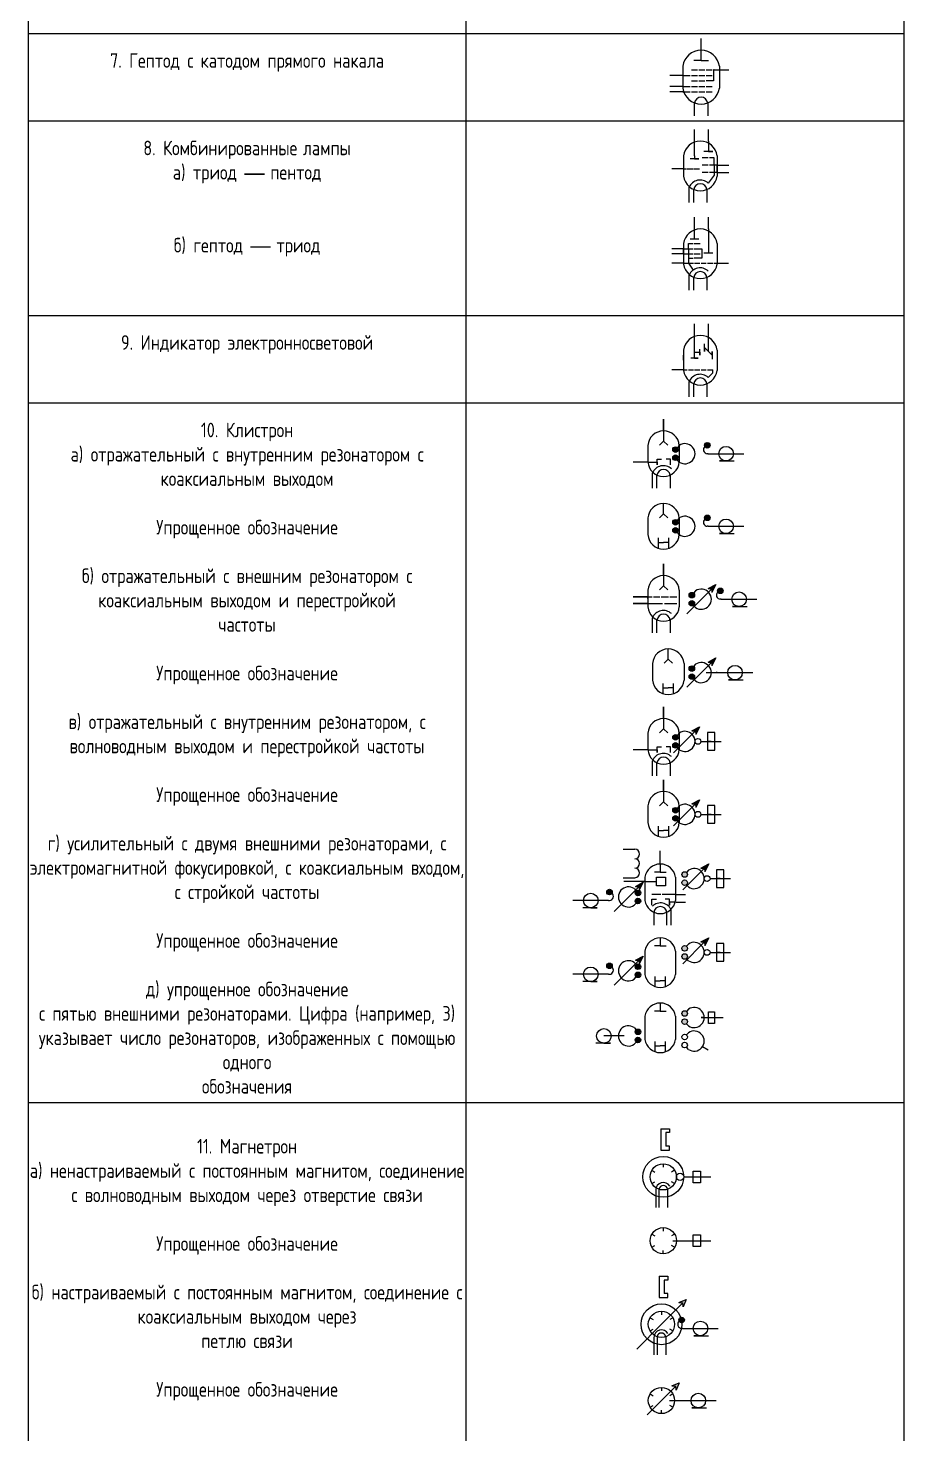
# Model space of a CAD drawing. Header units: millimetres. Extents: x -33 to 3443, y 207 to 2353.
# Drawn here: x 958.3 to 1258.3, y 1160.2 to 1642.2 of the extents above; entities that cross this region are included whole.
import ezdxf

# ---------------------------------------------------------------- set-up
doc = ezdxf.new("R2010")
doc.units = ezdxf.units.MM
doc.styles.get("Standard").update_dxf_attribs({"font": 'arial.ttf'})

msp = doc.modelspace()

# ---------------------------------------------------------------- hatches: boundary and pattern name
at = {"true_color": 0x000000}
h = msp.add_hatch(color=18, dxfattribs=at)
h.dxf.hatch_style = 1
h.paths.add_polyline_path([(1191.87, 1499.13, 1), (1189.97, 1499.13, 1)])
h = msp.add_hatch(color=18, dxfattribs=at)
h.dxf.hatch_style = 1
h.paths.add_polyline_path([(1179.1, 1497.63, 1), (1181, 1497.63, 1)])
h.paths.add_polyline_path([(1179.1, 1494.85, 1), (1181, 1494.85, 1)])
h = msp.add_hatch(color=18, dxfattribs=at)
h.dxf.hatch_style = 1
h.paths.add_polyline_path([(1191.87, 1474.23, 1), (1189.97, 1474.23, 1)])
h = msp.add_hatch(color=18, dxfattribs=at)
h.dxf.hatch_style = 1
h.paths.add_polyline_path([(1179.1, 1472.72, 1), (1181, 1472.72, 1)])
h.paths.add_polyline_path([(1179.1, 1469.95, 1), (1181, 1469.95, 1)])
h = msp.add_hatch(color=18, dxfattribs=at)
h.dxf.hatch_style = 1
h.paths.add_polyline_path([(1192.47, 1449.94), (1192.53, 1448.64), (1193.87, 1451.35), (1191.21, 1449.96)])
h = msp.add_hatch(color=18, dxfattribs=at)
h.dxf.hatch_style = 1
h.paths.add_polyline_path([(1184.67, 1447.72, 1), (1186.58, 1447.72, 1)])
h.paths.add_polyline_path([(1184.67, 1444.94, 1), (1186.58, 1444.94, 1)])
h = msp.add_hatch(color=18, dxfattribs=at)
h.dxf.hatch_style = 1
h.paths.add_polyline_path([(1196.33, 1449.22, 1), (1194.42, 1449.22, 1)])
h = msp.add_hatch(color=18, dxfattribs=at)
h.dxf.hatch_style = 1
h.paths.add_polyline_path([(1184.67, 1422.56, 1), (1186.58, 1422.56, 1)])
h.paths.add_polyline_path([(1184.67, 1419.79, 1), (1186.58, 1419.79, 1)])
h = msp.add_hatch(color=18, dxfattribs=at)
h.dxf.hatch_style = 1
h.paths.add_polyline_path([(1192.47, 1424.79), (1192.53, 1423.48), (1193.87, 1426.19), (1191.21, 1424.8)])
h = msp.add_hatch(color=18, dxfattribs=at)
h.dxf.hatch_style = 1
h.paths.add_polyline_path([(1186.89, 1401.22), (1186.95, 1399.91), (1188.3, 1402.62), (1185.63, 1401.23)])
h = msp.add_hatch(color=18, dxfattribs=at)
h.dxf.hatch_style = 1
h.paths.add_polyline_path([(1179.1, 1398.99, 1), (1181, 1398.99, 1)])
h.paths.add_polyline_path([(1179.1, 1396.22, 1), (1181, 1396.22, 1)])
h = msp.add_hatch(color=18, dxfattribs=at)
h.dxf.hatch_style = 1
h.paths.add_polyline_path([(1179.1, 1373.97, 1), (1181, 1373.97, 1)])
h.paths.add_polyline_path([(1179.1, 1371.2, 1), (1181, 1371.2, 1)])
h = msp.add_hatch(color=18, dxfattribs=at)
h.dxf.hatch_style = 1
h.paths.add_polyline_path([(1186.89, 1376.2), (1186.95, 1374.89), (1188.3, 1377.6), (1185.63, 1376.21)])
h = msp.add_hatch(color=18, dxfattribs=at)
h.dxf.hatch_style = 1
h.paths.add_polyline_path([(1190.01, 1354.17), (1190.07, 1352.86), (1191.41, 1355.57), (1188.75, 1354.18)])
h = msp.add_hatch(color=18, dxfattribs=at)
h.dxf.hatch_style = 1
h.paths.add_polyline_path([(1182.21, 1351.94, 1), (1184.12, 1351.94, 1)])
h.paths.add_polyline_path([(1184.12, 1349.16, 1), (1182.21, 1349.16, 1)])
h.paths.add_polyline_path([(1184.12, 1326.62, 1), (1182.21, 1326.62, 1)])
h.paths.add_polyline_path([(1184.12, 1323.85, 1), (1182.21, 1323.85, 1)])
h.paths.add_polyline_path([(1182.21, 1304.29, 1), (1184.12, 1304.29, 1)])
h.paths.add_polyline_path([(1184.12, 1301.51, 1), (1182.21, 1301.51, 1)])
h = msp.add_hatch(color=18, dxfattribs=at)
h.dxf.hatch_style = 1
h.paths.add_polyline_path([(1158.37, 1345.93, 1), (1156.47, 1345.93, 1)])
h = msp.add_hatch(color=18, dxfattribs=at)
h.dxf.hatch_style = 1
h.paths.add_polyline_path([(1166.22, 1345.64, 1), (1168.12, 1345.64, 1)])
h.paths.add_polyline_path([(1166.22, 1342.86, 1), (1168.12, 1342.86, 1)])
h = msp.add_hatch(color=18, dxfattribs=at)
h.dxf.hatch_style = 1
h.paths.add_polyline_path([(1167.56, 1347.87), (1167.62, 1346.56), (1168.96, 1349.27), (1166.3, 1347.88)])
h = msp.add_hatch(color=18, dxfattribs=at)
h.dxf.hatch_style = 1
h.paths.add_polyline_path([(1190.01, 1328.85), (1190.07, 1327.55), (1191.41, 1330.26), (1188.75, 1328.87)])
h = msp.add_hatch(color=18, dxfattribs=at)
h.dxf.hatch_style = 1
h.paths.add_polyline_path([(1158.37, 1320.62, 1), (1156.47, 1320.62, 1)])
h = msp.add_hatch(color=18, dxfattribs=at)
h.dxf.hatch_style = 1
h.paths.add_polyline_path([(1166.22, 1320.32, 1), (1168.12, 1320.32, 1)])
h.paths.add_polyline_path([(1166.22, 1317.55, 1), (1168.12, 1317.55, 1)])
h = msp.add_hatch(color=18, dxfattribs=at)
h.dxf.hatch_style = 1
h.paths.add_polyline_path([(1167.56, 1322.55), (1167.62, 1321.25), (1168.96, 1323.96), (1166.3, 1322.57)])
h = msp.add_hatch(color=18, dxfattribs=at)
h.dxf.hatch_style = 1
h.paths.add_polyline_path([(1166.22, 1297.99, 1), (1168.12, 1297.99, 1)])
h.paths.add_polyline_path([(1166.22, 1295.21, 1), (1168.12, 1295.21, 1)])
h = msp.add_hatch(color=18, dxfattribs=at)
h.dxf.hatch_style = 1
h.paths.add_polyline_path([(1183.71, 1206.22), (1181.23, 1205.16), (1182.58, 1205.09), (1182.65, 1203.74)])
h.paths.add_polyline_path([(1181.3, 1177.66), (1178.82, 1176.6), (1180.17, 1176.54), (1180.24, 1175.19)])
h = msp.add_hatch(color=18, dxfattribs=at)
h.dxf.hatch_style = 1
h.paths.add_polyline_path([(1183.07, 1199.21, 1), (1181.17, 1199.21, 1)])

# ---------------------------------------------------------------- linework, layer by layer
for p, q in [((958.26, 2066.93), (958.26, 207.22)), ((1108.26, 2066.93), (1108.26, 207.22)), ((1258.26, 2066.93), (1258.26, 207.22)), ((1258.26, 1640.25), (958.26, 1640.25)), ((1188.81, 1631.07), (1188.81, 1638.57)), ((1188.81, 1631.07), (1186.31, 1631.07)), ((1188.81, 1631.07), (1191.31, 1631.07)), ((1182.56, 1625.94), (1178.06, 1625.94)), ((1182.56, 1629.07), (1182.56, 1621.57)), ((1182.56, 1625.94), (1185.06, 1625.94)), ((1185.56, 1627.82), (1187.56, 1627.82)), ((1185.56, 1625.94), (1187.56, 1625.94)), ((1188.06, 1627.82), (1190.06, 1627.82)), ((1188.06, 1625.94), (1190.06, 1625.94)), ((1190.56, 1627.82), (1192.56, 1627.82)), ((1190.56, 1625.94), (1192.56, 1625.94)), ((1193.29, 1627.82), (1193.04, 1627.82)), ((1193.04, 1627.82), (1193.04, 1624.07)), ((1193.29, 1627.82), (1198.29, 1627.82)), ((1195.06, 1629.07), (1195.06, 1621.57)), ((1182.56, 1622.19), (1178.06, 1622.19)), ((1182.56, 1620.32), (1178.06, 1620.32)), ((1182.56, 1622.19), (1185.06, 1622.19)), ((1182.56, 1620.32), (1185.06, 1620.32)), ((1185.56, 1624.07), (1187.56, 1624.07)), ((1185.56, 1622.19), (1187.56, 1622.19)), ((1185.56, 1620.32), (1187.56, 1620.32)), ((1188.06, 1624.07), (1190.06, 1624.07)), ((1188.06, 1622.19), (1190.06, 1622.19)), ((1188.06, 1620.32), (1190.06, 1620.32)), ((1193.04, 1624.07), (1190.56, 1624.07)), ((1190.56, 1622.19), (1192.56, 1622.19)), ((1190.56, 1620.32), (1192.56, 1620.32)), ((1186.56, 1612.07), (1186.56, 1616.47)), ((1191.06, 1616.47), (1191.06, 1612.07)), ((1258.26, 1610.25), (958.26, 1610.25)), ((1186.53, 1598.39), (1186.53, 1607.39)), ((1191.28, 1603.39), (1191.28, 1607.39)), ((1191.28, 1603.39), (1191.28, 1599.89)), ((1182.78, 1598.39), (1182.78, 1591.39)), ((1188.03, 1597.39), (1185.03, 1597.39)), ((1186.53, 1598.39), (1186.53, 1597.39)), ((1186.53, 1597.39), (1188.03, 1597.39)), ((1191.18, 1597.69), (1189.18, 1597.69)), ((1192.78, 1599.89), (1189.78, 1599.89)), ((1191.28, 1599.89), (1192.78, 1599.89)), ((1193.28, 1597.69), (1191.68, 1597.69)), ((1193.28, 1595.19), (1193.28, 1597.69)), ((1194.28, 1598.39), (1194.28, 1591.39)), ((1182.78, 1593.89), (1178.78, 1593.89)), ((1182.78, 1594.89), (1182.78, 1593.89)), ((1182.78, 1593.89), (1183.78, 1593.89)), ((1184.03, 1593.89), (1186.03, 1593.89)), ((1186.28, 1593.89), (1188.28, 1593.89)), ((1191.18, 1595.19), (1189.18, 1595.19)), ((1191.18, 1592.69), (1189.18, 1592.69)), ((1193.28, 1591.69), (1191.22, 1588.98)), ((1194.28, 1595.19), (1191.68, 1595.19)), ((1194.28, 1592.69), (1191.68, 1592.69)), ((1194.28, 1595.19), (1193.28, 1595.19)), ((1193.28, 1595.19), (1193.28, 1591.69)), ((1194.28, 1592.69), (1194.28, 1595.19)), ((1194.28, 1595.19), (1198.28, 1595.19)), ((1194.28, 1594.89), (1194.28, 1592.69)), ((1194.28, 1592.69), (1198.28, 1592.69)), ((1184.75, 1582.39), (1184.75, 1587.58)), ((1186.28, 1582.39), (1186.28, 1586.79)), ((1190.78, 1586.79), (1190.78, 1582.39)), ((1186.53, 1569.78), (1186.53, 1577.28)), ((1191.28, 1573.28), (1191.28, 1577.28)), ((1191.28, 1573.28), (1191.28, 1565.03)), ((1182.78, 1566.53), (1178.78, 1566.53)), ((1182.78, 1568.28), (1182.78, 1561.28)), ((1182.78, 1564.78), (1182.78, 1566.53)), ((1182.78, 1566.53), (1186.08, 1566.53)), ((1184.43, 1566.53), (1184.43, 1568.28)), ((1184.43, 1568.28), (1186.08, 1568.28)), ((1184.43, 1566.53), (1184.43, 1561.53)), ((1188.03, 1569.78), (1185.03, 1569.78)), ((1186.48, 1568.28), (1188.48, 1568.28)), ((1186.48, 1566.53), (1189.08, 1566.53)), ((1189.08, 1566.53), (1189.08, 1563.28)), ((1194.28, 1568.28), (1194.28, 1561.28)), ((1182.78, 1564.78), (1178.78, 1564.78)), ((1182.78, 1564.78), (1182.78, 1563.78)), ((1182.78, 1564.78), (1186.08, 1564.78)), ((1182.78, 1564.78), (1182.78, 1561.53)), ((1184.43, 1564.78), (1184.43, 1563.28)), ((1184.43, 1563.28), (1186.08, 1563.28)), ((1186.48, 1564.78), (1188.48, 1564.78)), ((1189.08, 1563.28), (1186.48, 1563.28)), ((1192.78, 1565.03), (1189.78, 1565.03)), ((1182.78, 1561.53), (1178.78, 1561.53)), ((1182.78, 1561.53), (1184.43, 1561.53)), ((1184.43, 1561.53), (1186.11, 1559.2)), ((1184.43, 1561.53), (1186.18, 1561.53)), ((1184.75, 1552.28), (1184.75, 1557.47)), ((1186.58, 1561.53), (1188.38, 1561.53)), ((1188.78, 1561.53), (1190.58, 1561.53)), ((1190.98, 1561.53), (1192.78, 1561.53)), ((1193.18, 1561.53), (1198.18, 1561.53)), ((1186.28, 1552.28), (1186.28, 1556.68)), ((1190.78, 1556.68), (1190.78, 1552.28)), ((1258.26, 1543.56), (958.26, 1543.56)), ((1186.53, 1529.03), (1186.53, 1540.78)), ((1191.28, 1531.28), (1191.28, 1540.78)), ((1189.97, 1531.29), (1189.97, 1533.89)), ((1182.78, 1531.78), (1182.78, 1524.78)), ((1182.78, 1528.28), (1182.78, 1530.03)), ((1182.78, 1528.28), (1182.78, 1527.28)), ((1182.78, 1528.28), (1182.78, 1525.03)), ((1187.78, 1529.03), (1185.28, 1529.03)), ((1186.53, 1529.03), (1186.53, 1531.03)), ((1186.53, 1531.03), (1188.03, 1531.03)), ((1186.53, 1531.03), (1188.33, 1531.03)), ((1186.53, 1529.03), (1187.78, 1529.03)), ((1188.33, 1530.03), (1188.33, 1532.03)), ((1188.33, 1531.03), (1188.33, 1530.03)), ((1191.28, 1531.28), (1189.97, 1532.59)), ((1189.97, 1532.59), (1189.97, 1531.29)), ((1191.28, 1531.28), (1192.59, 1529.97)), ((1192.59, 1529.97), (1192.59, 1531.27)), ((1192.59, 1531.27), (1192.59, 1528.67)), ((1194.28, 1531.78), (1194.28, 1524.78)), ((1182.78, 1525.03), (1178.78, 1525.03)), ((1182.78, 1525.03), (1184.03, 1525.03)), ((1184.43, 1525.03), (1186.18, 1525.03)), ((1186.58, 1525.03), (1188.38, 1525.03)), ((1188.78, 1525.03), (1190.58, 1525.03)), ((1190.98, 1525.03), (1192.78, 1525.03)), ((1191.22, 1522.37), (1192.78, 1523.94)), ((1192.78, 1523.94), (1192.78, 1525.03)), ((1184.75, 1515.78), (1184.75, 1520.97)), ((1186.28, 1515.78), (1186.28, 1520.18)), ((1190.78, 1520.18), (1190.78, 1515.78)), ((1258.26, 1513.56), (958.26, 1513.56)), ((1175.94, 1504.05), (1175.94, 1508.05)), ((1175.94, 1508.05), (1175.94, 1500.55)), ((1170.54, 1499.1), (1170.54, 1493.38)), ((1175.94, 1500.55), (1174.52, 1499.14)), ((1175.94, 1500.55), (1177.35, 1499.14)), ((1181.33, 1499.1), (1180.68, 1498.34)), ((1181.33, 1499.1), (1181.33, 1493.38)), ((1173.79, 1492.38), (1173.79, 1494.38)), ((1173.79, 1494.38), (1175.29, 1494.38)), ((1178.29, 1494.38), (1176.79, 1494.38)), ((1178.29, 1492.38), (1178.29, 1494.38)), ((1191.23, 1496.24), (1190.92, 1496.24)), ((1191.23, 1496.24), (1203.48, 1496.24)), ((1170.54, 1493.38), (1165.54, 1493.38)), ((1170.54, 1493.38), (1173.79, 1493.38)), ((1172.16, 1484.43), (1172.16, 1489.62)), ((1173.79, 1493.38), (1173.79, 1492.38)), ((1181.33, 1493.38), (1180.68, 1494.14)), ((1197.36, 1493.74), (1195.11, 1493.74)), ((1195.11, 1493.74), (1200.11, 1493.74)), ((1173.69, 1484.43), (1173.69, 1488.83)), ((1178.19, 1488.83), (1178.19, 1484.43)), ((1175.94, 1475.65), (1174.52, 1474.24)), ((1175.94, 1475.65), (1175.94, 1479.15)), ((1175.94, 1475.65), (1177.35, 1474.24)), ((1170.54, 1474.2), (1170.54, 1468.48)), ((1181.33, 1474.2), (1180.68, 1473.44)), ((1181.33, 1474.2), (1181.33, 1468.48)), ((1191.23, 1471.34), (1190.92, 1471.34)), ((1191.23, 1471.34), (1203.48, 1471.34)), ((1174.16, 1463.83), (1174.16, 1467.33)), ((1174.16, 1463.83), (1174.16, 1465.83)), ((1174.16, 1465.83), (1175.94, 1465.83)), ((1177.71, 1465.83), (1175.94, 1465.83)), ((1177.71, 1463.83), (1177.71, 1467.33)), ((1177.71, 1463.83), (1177.71, 1465.83)), ((1181.33, 1468.48), (1180.68, 1469.23)), ((1197.36, 1468.84), (1195.11, 1468.84)), ((1195.11, 1468.84), (1200.11, 1468.84)), ((1175.94, 1454.43), (1175.94, 1458.43)), ((1175.94, 1458.43), (1175.94, 1450.93)), ((1175.94, 1450.93), (1174.52, 1449.51)), ((1175.94, 1450.93), (1177.35, 1449.51)), ((1191.21, 1449.96), (1193.87, 1451.35)), ((1193.87, 1451.35), (1192.53, 1448.64)), ((1170.54, 1447.12), (1165.54, 1447.12)), ((1165.54, 1447.12), (1172.04, 1447.12)), ((1170.54, 1449.47), (1170.54, 1443.76)), ((1170.54, 1446.62), (1170.54, 1447.12)), ((1170.54, 1447.12), (1170.54, 1444.87)), ((1172.54, 1447.12), (1174.64, 1447.12)), ((1175.14, 1447.12), (1177.64, 1447.12)), ((1178.14, 1447.12), (1180.54, 1447.12)), ((1181.33, 1449.47), (1181.33, 1443.76)), ((1183.9, 1441.38), (1192.47, 1449.94)), ((1186.91, 1449.19), (1186.25, 1448.43)), ((1191.21, 1449.96), (1192.47, 1449.94)), ((1192.47, 1449.94), (1192.53, 1448.64)), ((1195.68, 1446.33), (1195.37, 1446.33)), ((1195.68, 1446.33), (1207.93, 1446.33)), ((1170.54, 1444.87), (1165.54, 1444.87)), ((1165.54, 1444.87), (1175.54, 1444.87)), ((1176.29, 1444.87), (1180.54, 1444.87)), ((1186.91, 1443.47), (1186.25, 1444.23)), ((1201.81, 1443.83), (1199.56, 1443.83)), ((1199.56, 1443.83), (1204.56, 1443.83)), ((1172.16, 1434.8), (1172.16, 1439.99)), ((1173.69, 1434.8), (1173.69, 1439.21)), ((1178.19, 1439.21), (1178.19, 1434.8)), ((1177.55, 1425.78), (1177.55, 1429.28)), ((1172.15, 1424.32), (1172.15, 1418.61)), ((1177.55, 1425.78), (1176.14, 1424.36)), ((1177.55, 1425.78), (1178.97, 1424.36)), ((1182.95, 1424.32), (1182.95, 1418.61)), ((1183.9, 1416.22), (1192.47, 1424.79)), ((1186.91, 1424.03), (1186.25, 1423.28)), ((1191.21, 1424.8), (1193.87, 1426.19)), ((1191.21, 1424.8), (1192.47, 1424.79)), ((1192.47, 1424.79), (1192.53, 1423.48)), ((1193.87, 1426.19), (1192.53, 1423.48)), ((1175.77, 1413.95), (1175.77, 1417.45)), ((1179.33, 1413.95), (1179.33, 1417.45)), ((1186.91, 1418.31), (1186.25, 1419.07)), ((1190.51, 1421.17), (1206.54, 1421.17)), ((1194.29, 1421.17), (1193.98, 1421.17)), ((1200.42, 1418.67), (1198.17, 1418.67)), ((1198.17, 1418.67), (1203.17, 1418.67)), ((1175.77, 1413.95), (1175.77, 1415.95)), ((1175.77, 1415.95), (1177.55, 1415.95)), ((1179.33, 1415.95), (1177.55, 1415.95)), ((1179.33, 1413.95), (1179.33, 1415.95)), ((1175.94, 1405.41), (1175.94, 1409.41)), ((1175.94, 1409.41), (1175.94, 1401.91)), ((1185.63, 1401.23), (1188.3, 1402.62)), ((1188.3, 1402.62), (1186.95, 1399.91)), ((1170.54, 1400.46), (1170.54, 1394.74)), ((1175.94, 1401.91), (1174.52, 1400.5)), ((1175.94, 1401.91), (1177.35, 1400.5)), ((1179.39, 1393.71), (1186.89, 1401.22)), ((1181.33, 1400.46), (1180.68, 1399.71)), ((1181.33, 1400.46), (1181.33, 1394.74)), ((1185.63, 1401.23), (1186.89, 1401.22)), ((1186.89, 1401.22), (1186.95, 1399.91)), ((1193.48, 1400.6), (1190.98, 1400.6)), ((1190.98, 1400.6), (1190.98, 1397.6)), ((1193.48, 1394.6), (1193.48, 1400.6)), ((1170.54, 1394.74), (1165.54, 1394.74)), ((1170.54, 1394.74), (1173.79, 1394.74)), ((1173.79, 1393.74), (1173.79, 1395.74)), ((1173.79, 1395.74), (1175.29, 1395.74)), ((1173.79, 1394.74), (1173.79, 1393.74)), ((1178.29, 1395.74), (1176.79, 1395.74)), ((1178.29, 1393.74), (1178.29, 1395.74)), ((1181.33, 1394.74), (1180.68, 1395.5)), ((1188.73, 1397.6), (1195.73, 1397.6)), ((1192.23, 1397.6), (1190.98, 1397.6)), ((1190.98, 1397.6), (1190.98, 1394.6)), ((1190.98, 1394.6), (1193.48, 1394.6)), ((1172.16, 1385.79), (1172.16, 1390.98)), ((1173.69, 1385.79), (1173.69, 1390.19)), ((1178.19, 1390.19), (1178.19, 1385.79)), ((1175.94, 1380.39), (1175.94, 1384.39)), ((1175.94, 1384.39), (1175.94, 1376.89)), ((1170.54, 1375.44), (1170.54, 1369.72)), ((1175.94, 1376.89), (1174.52, 1375.48)), ((1175.94, 1376.89), (1177.35, 1375.48)), ((1179.39, 1368.69), (1186.89, 1376.2)), ((1181.33, 1375.44), (1180.68, 1374.69)), ((1181.33, 1375.44), (1181.33, 1369.72)), ((1185.63, 1376.21), (1188.3, 1377.6)), ((1185.63, 1376.21), (1186.89, 1376.2)), ((1186.89, 1376.2), (1186.95, 1374.89)), ((1188.3, 1377.6), (1186.95, 1374.89)), ((1193.48, 1375.58), (1190.98, 1375.58)), ((1190.98, 1375.58), (1190.98, 1372.58)), ((1193.48, 1369.58), (1193.48, 1375.58)), ((1181.33, 1369.72), (1180.68, 1370.48)), ((1188.73, 1372.58), (1195.73, 1372.58)), ((1192.23, 1372.58), (1190.98, 1372.58)), ((1190.98, 1372.58), (1190.98, 1369.58)), ((1190.98, 1369.58), (1193.48, 1369.58)), ((1174.16, 1365.07), (1174.16, 1368.57)), ((1174.16, 1365.07), (1174.16, 1367.07)), ((1174.16, 1367.07), (1175.94, 1367.07)), ((1177.71, 1367.07), (1175.94, 1367.07)), ((1177.71, 1365.07), (1177.71, 1368.57)), ((1177.71, 1365.07), (1177.71, 1367.07)), ((1162.1, 1360.61), (1166.1, 1360.61)), ((1174.82, 1355.53), (1174.82, 1360.03)), ((1174.82, 1355.53), (1174.82, 1352.78)), ((1188.75, 1354.18), (1191.41, 1355.57)), ((1191.41, 1355.57), (1190.07, 1352.86)), ((1162.1, 1350.86), (1166.1, 1350.86)), ((1169.57, 1351.03), (1169.56, 1349.53)), ((1174.82, 1352.78), (1172.82, 1352.78)), ((1173.56, 1349.53), (1173.56, 1351.03)), ((1173.56, 1351.03), (1176.56, 1351.03)), ((1174.82, 1352.78), (1176.82, 1352.78)), ((1176.56, 1351.03), (1176.56, 1348.03)), ((1180.07, 1351.03), (1180.07, 1343.03)), ((1182.5, 1346.66), (1190.01, 1354.17)), ((1184.45, 1353.41), (1183.79, 1352.65)), ((1188.75, 1354.18), (1190.01, 1354.17)), ((1190.01, 1354.17), (1190.07, 1352.86)), ((1191.85, 1350.55), (1198.85, 1350.55)), ((1196.6, 1353.55), (1194.1, 1353.55)), ((1194.1, 1353.55), (1194.1, 1350.55)), ((1195.35, 1350.55), (1194.1, 1350.55)), ((1194.1, 1350.55), (1194.1, 1347.55)), ((1196.6, 1347.55), (1196.6, 1353.55)), ((1158.99, 1339.3), (1167.56, 1347.87)), ((1169.56, 1349.53), (1162.31, 1349.53)), ((1165.88, 1347.11), (1166.54, 1346.35)), ((1166.3, 1347.88), (1168.96, 1349.27)), ((1166.3, 1347.88), (1167.56, 1347.87)), ((1167.56, 1347.87), (1167.62, 1346.56)), ((1168.96, 1349.27), (1167.62, 1346.56)), ((1169.56, 1349.53), (1173.56, 1349.53)), ((1169.56, 1349.53), (1169.57, 1343.03)), ((1174.95, 1345.08), (1171.95, 1345.08)), ((1173.56, 1348.03), (1173.56, 1349.53)), ((1176.56, 1348.03), (1173.56, 1348.03)), ((1179.95, 1345.08), (1175.45, 1345.08)), ((1179.95, 1345.08), (1183.47, 1345.08)), ((1184.45, 1347.69), (1183.79, 1348.45)), ((1194.1, 1347.55), (1196.6, 1347.55)), ((1157.11, 1343.04), (1144.86, 1343.04)), ((1153.24, 1340.54), (1148.24, 1340.54)), ((1150.99, 1340.54), (1153.24, 1340.54)), ((1157.11, 1343.04), (1157.42, 1343.04)), ((1165.88, 1341.39), (1166.54, 1342.15)), ((1171.97, 1341.48), (1171.97, 1343.48)), ((1171.97, 1343.48), (1173.47, 1343.48)), ((1177.97, 1343.48), (1176.47, 1343.48)), ((1177.97, 1341.48), (1177.97, 1343.48)), ((1180.22, 1342.48), (1177.97, 1342.48)), ((1177.97, 1342.48), (1177.97, 1341.48)), ((1180.22, 1342.48), (1183.47, 1342.48)), ((1172.57, 1338.93), (1172.57, 1334.53)), ((1177.07, 1334.53), (1177.07, 1338.93)), ((1178.6, 1334.53), (1178.6, 1339.72)), ((1169.57, 1325.72), (1169.56, 1324.22)), ((1174.82, 1327.47), (1172.82, 1327.47)), ((1174.82, 1330.22), (1174.82, 1327.47)), ((1174.82, 1327.47), (1176.82, 1327.47)), ((1180.07, 1325.72), (1180.07, 1317.72)), ((1182.5, 1321.35), (1190.01, 1328.85)), ((1184.45, 1328.1), (1183.79, 1327.34)), ((1188.75, 1328.87), (1191.41, 1330.26)), ((1188.75, 1328.87), (1190.01, 1328.85)), ((1190.01, 1328.85), (1190.07, 1327.55)), ((1191.41, 1330.26), (1190.07, 1327.55)), ((1196.6, 1328.24), (1194.1, 1328.24)), ((1194.1, 1328.24), (1194.1, 1325.24)), ((1196.6, 1322.24), (1196.6, 1328.24)), ((1158.99, 1313.99), (1167.56, 1322.55)), ((1165.88, 1321.8), (1166.54, 1321.04)), ((1166.3, 1322.57), (1168.96, 1323.96)), ((1166.3, 1322.57), (1167.56, 1322.55)), ((1167.56, 1322.55), (1167.62, 1321.25)), ((1168.96, 1323.96), (1167.62, 1321.25)), ((1169.56, 1324.22), (1169.57, 1317.72)), ((1184.45, 1322.38), (1183.79, 1323.13)), ((1191.85, 1325.24), (1198.85, 1325.24)), ((1195.35, 1325.24), (1194.1, 1325.24)), ((1194.1, 1325.24), (1194.1, 1322.24)), ((1194.1, 1322.24), (1196.6, 1322.24)), ((1157.11, 1317.73), (1144.86, 1317.73)), ((1157.11, 1317.73), (1157.42, 1317.73)), ((1165.88, 1316.08), (1166.54, 1316.83)), ((1173.04, 1313.52), (1173.04, 1317.02)), ((1176.59, 1313.52), (1176.59, 1317.02)), ((1153.24, 1315.23), (1148.24, 1315.23)), ((1150.99, 1315.23), (1153.24, 1315.23)), ((1173.04, 1313.52), (1173.04, 1315.52)), ((1173.04, 1315.52), (1174.82, 1315.52)), ((1176.59, 1315.52), (1174.82, 1315.52)), ((1176.59, 1313.52), (1176.59, 1315.52)), ((1174.82, 1307.88), (1174.82, 1305.13)), ((1169.57, 1303.38), (1169.56, 1301.88)), ((1169.56, 1301.88), (1169.57, 1295.38)), ((1174.82, 1305.13), (1172.82, 1305.13)), ((1174.82, 1305.13), (1176.82, 1305.13)), ((1180.07, 1303.38), (1180.07, 1295.38)), ((1184.45, 1305.76), (1183.79, 1305)), ((1189.85, 1302.9), (1188.85, 1302.9)), ((1188.85, 1302.9), (1191.35, 1302.9)), ((1191.35, 1302.9), (1191.35, 1304.9)), ((1191.35, 1304.9), (1193.35, 1304.9)), ((1191.35, 1300.9), (1191.35, 1302.9)), ((1191.35, 1302.9), (1196.35, 1302.9)), ((1193.35, 1304.9), (1193.35, 1300.9)), ((1162.49, 1296.6), (1155.49, 1296.6)), ((1165.88, 1299.46), (1166.54, 1298.7)), ((1184.45, 1300.04), (1183.79, 1300.8)), ((1184.45, 1297.71), (1183.79, 1296.95)), ((1193.35, 1300.9), (1191.35, 1300.9)), ((1157.74, 1294.1), (1152.74, 1294.1)), ((1155.49, 1294.1), (1157.74, 1294.1)), ((1165.88, 1293.74), (1166.54, 1294.5)), ((1173.04, 1291.18), (1173.04, 1294.68)), ((1173.04, 1291.18), (1173.04, 1293.18)), ((1173.04, 1293.18), (1174.82, 1293.18)), ((1176.59, 1293.18), (1174.82, 1293.18)), ((1176.59, 1291.18), (1176.59, 1294.68)), ((1176.59, 1291.18), (1176.59, 1293.18)), ((1184.45, 1291.99), (1183.79, 1292.75)), ((1189.28, 1292.95), (1191.2, 1291.88)), ((1258.26, 1273.68), (958.26, 1273.68)), ((1174.99, 1264.74), (1174.99, 1257.49)), ((1174.99, 1264.74), (1177.99, 1264.74)), ((1177.99, 1263.44), (1176.74, 1263.44)), ((1176.74, 1263.44), (1176.74, 1258.79)), ((1177.99, 1264.74), (1177.99, 1263.44)), ((1177.99, 1258.79), (1176.74, 1258.79)), ((1177.99, 1257.49), (1177.99, 1258.79)), ((1174.99, 1257.49), (1177.99, 1257.49)), ((1171.94, 1250.53), (1172.98, 1249.93)), ((1175.83, 1252.78), (1175.83, 1251.58)), ((1179.73, 1250.53), (1178.69, 1249.93)), ((1186.08, 1248.28), (1186.08, 1250.28)), ((1186.08, 1250.28), (1188.58, 1250.28)), ((1188.58, 1250.28), (1188.58, 1246.28)), ((1171.94, 1246.03), (1172.98, 1246.63)), ((1173.25, 1243.78), (1173.25, 1237.78)), ((1174.36, 1244.03), (1174.36, 1237.78)), ((1177.31, 1244.03), (1177.31, 1237.78)), ((1179.73, 1246.03), (1178.69, 1246.63)), ((1182.83, 1248.28), (1186.08, 1248.28)), ((1186.08, 1246.28), (1186.08, 1248.28)), ((1186.08, 1248.28), (1192.08, 1248.28)), ((1188.58, 1246.28), (1186.08, 1246.28)), ((1175.83, 1230.87), (1175.83, 1229.67)), ((1171.94, 1228.62), (1172.98, 1228.02)), ((1171.94, 1224.12), (1172.98, 1224.72)), ((1179.73, 1228.62), (1178.69, 1228.02)), ((1179.73, 1224.12), (1178.69, 1224.72)), ((1179.08, 1226.37), (1186.08, 1226.37)), ((1186.08, 1226.37), (1186.08, 1228.37)), ((1186.08, 1228.37), (1188.58, 1228.37)), ((1186.08, 1224.37), (1186.08, 1226.37)), ((1186.08, 1226.37), (1192.08, 1226.37)), ((1188.58, 1224.37), (1186.08, 1224.37)), ((1188.58, 1228.37), (1188.58, 1224.37)), ((1175.83, 1221.87), (1175.83, 1223.07)), ((1174.38, 1214.19), (1174.38, 1206.94)), ((1174.38, 1214.19), (1177.38, 1214.19)), ((1177.38, 1212.89), (1176.13, 1212.89)), ((1176.13, 1212.89), (1176.13, 1208.24)), ((1177.38, 1214.19), (1177.38, 1212.89)), ((1174.38, 1206.94), (1177.38, 1206.94)), ((1175.22, 1197.73), (1182.58, 1205.09)), ((1177.38, 1208.24), (1176.13, 1208.24)), ((1177.38, 1206.94), (1177.38, 1208.24)), ((1181.23, 1205.16), (1183.71, 1206.22)), ((1181.23, 1205.16), (1182.58, 1205.09)), ((1182.65, 1203.74), (1182.58, 1205.09)), ((1183.71, 1206.22), (1182.65, 1203.74)), ((1175.22, 1202.23), (1175.22, 1201.03)), ((1175.22, 1197.73), (1166.74, 1189.25)), ((1171.32, 1199.98), (1172.36, 1199.38)), ((1171.32, 1195.48), (1172.36, 1196.08)), ((1179.12, 1199.98), (1178.08, 1199.38)), ((1179.12, 1195.48), (1178.08, 1196.08)), ((1182.43, 1196.31), (1182.12, 1196.31)), ((1182.43, 1196.31), (1194.68, 1196.31)), ((1172.64, 1193.23), (1172.64, 1187.23)), ((1173.74, 1193.48), (1173.74, 1187.23)), ((1176.7, 1193.48), (1176.7, 1187.23)), ((1188.56, 1193.81), (1186.31, 1193.81)), ((1186.31, 1193.81), (1191.31, 1193.81)), ((1180.17, 1176.54), (1170.27, 1166.64)), ((1175.22, 1171.59), (1180.17, 1176.54)), ((1175.22, 1176.09), (1175.22, 1174.89)), ((1178.82, 1176.6), (1181.3, 1177.66)), ((1178.82, 1176.6), (1180.17, 1176.54)), ((1180.24, 1175.19), (1180.17, 1176.54)), ((1181.3, 1177.66), (1180.24, 1175.19)), ((1171.32, 1173.84), (1172.36, 1173.24)), ((1177.97, 1171.59), (1193.97, 1171.59)), ((1179.12, 1173.84), (1178.08, 1173.24)), ((1171.32, 1169.34), (1172.36, 1169.94)), ((1175.22, 1167.09), (1175.22, 1168.29)), ((1179.12, 1169.34), (1178.08, 1169.94)), ((1187.85, 1169.09), (1185.6, 1169.09)), ((1185.6, 1169.09), (1190.6, 1169.09))]:
    msp.add_line(p, q)
for centre, radius in [((1190.92, 1499.13), 0.953), ((1180.05, 1497.63), 0.953), ((1180.05, 1494.85), 0.953), ((1197.36, 1496.24), 2.5), ((1190.92, 1474.23), 0.953), ((1180.05, 1472.72), 0.953), ((1180.05, 1469.95), 0.953), ((1197.36, 1471.34), 2.5), ((1185.63, 1447.72), 0.953), ((1195.37, 1449.22), 0.953), ((1201.81, 1446.33), 2.5), ((1185.63, 1444.94), 0.953), ((1185.63, 1422.56), 0.953), ((1200.42, 1421.17), 2.5), ((1185.63, 1419.79), 0.953), ((1180.05, 1398.99), 0.953), ((1187.73, 1397.6), 1), ((1180.05, 1396.22), 0.953), ((1180.05, 1373.97), 0.953), ((1180.05, 1371.2), 0.953), ((1187.73, 1372.58), 1), ((1183.17, 1351.94), 0.953), ((1183.17, 1349.16), 0.953), ((1190.85, 1350.55), 1), ((1150.99, 1343.04), 2.5), ((1157.42, 1345.93), 0.953), ((1167.17, 1345.64), 0.953), ((1167.17, 1342.86), 0.953), ((1183.17, 1326.62), 0.953), ((1190.85, 1325.24), 1), ((1157.42, 1320.62), 0.953), ((1167.17, 1320.32), 0.953), ((1183.17, 1323.85), 0.953), ((1150.99, 1317.73), 2.5), ((1167.17, 1317.55), 0.953), ((1183.17, 1304.29), 0.953), ((1183.17, 1301.51), 0.953), ((1155.49, 1296.6), 2.5), ((1167.17, 1297.99), 0.953), ((1183.17, 1296.24), 0.953), ((1167.17, 1295.21), 0.953), ((1183.17, 1293.46), 0.953), ((1175.83, 1248.28), 7), ((1175.83, 1248.28), 4.5), ((1181.58, 1248.28), 1.25), ((1175.83, 1226.37), 4.5), ((1175.22, 1197.73), 7), ((1175.22, 1197.73), 4.5), ((1182.12, 1199.21), 0.953), ((1188.56, 1196.31), 2.5), ((1175.22, 1171.59), 4.5), ((1187.85, 1171.59), 2.5)]:
    msp.add_circle(centre, radius)
for centre, radius, start, end in [((1188.81, 1628.27), 6.3, 7.3044, 172.6956), ((1188.81, 1622.37), 6.3, 187.3044, 352.6956), ((1188.81, 1616.2), 2.27, 6.7329, 173.2671), ((1188.53, 1597.59), 5.81, 7.9818, 172.0182), ((1188.53, 1592.2), 5.81, 187.9818, 352.0182), ((1188.46, 1586.06), 4.01, 46.6984, 157.7493), ((1188.53, 1586.53), 2.27, 6.7329, 173.2671), ((1188.53, 1567.47), 5.81, 7.9818, 172.0182), ((1188.53, 1562.08), 5.81, 187.9818, 352.0182), ((1188.46, 1555.95), 4.01, 46.6984, 157.7493), ((1188.53, 1556.41), 2.27, 6.7329, 173.2671), ((1188.53, 1530.97), 5.81, 7.9818, 172.0182), ((1188.53, 1525.59), 5.81, 187.9818, 352.0182), ((1188.46, 1519.45), 4.01, 46.6984, 157.7493), ((1188.53, 1519.92), 2.27, 6.7329, 173.2671), ((1175.94, 1498.63), 5.42, 4.9181, 175.0819), ((1183.28, 1496.24), 3.46, 235.7945, 124.2055), ((1191.02, 1497.66), 1.42, 132.2573, 265.9168), ((1175.94, 1493.85), 5.42, 184.9181, 355.0819), ((1175.87, 1488.1), 4.01, 46.6984, 157.7493), ((1175.94, 1488.56), 2.27, 6.7329, 173.2671), ((1175.94, 1473.73), 5.42, 4.9181, 175.0819), ((1183.28, 1471.34), 3.46, 235.7945, 124.2055), ((1191.02, 1472.76), 1.42, 132.2573, 265.9168), ((1175.94, 1468.94), 5.42, 184.9181, 355.0819), ((1175.94, 1449.01), 5.42, 4.9181, 175.0819), ((1188.85, 1446.33), 3.46, 235.7945, 124.2055), ((1195.47, 1447.75), 1.42, 132.2573, 265.9168), ((1175.94, 1444.22), 5.42, 184.9181, 355.0819), ((1175.87, 1438.47), 4.01, 46.6984, 157.7493), ((1175.94, 1438.94), 2.27, 6.7329, 173.2671), ((1177.55, 1423.86), 5.42, 4.9181, 175.0819), ((1188.85, 1421.17), 3.46, 235.7945, 124.2055), ((1177.55, 1419.07), 5.42, 184.9181, 355.0819), ((1175.94, 1400), 5.42, 4.9181, 175.0819), ((1183.28, 1397.6), 3.46, 235.7945, 124.2055), ((1175.94, 1395.21), 5.42, 184.9181, 355.0819), ((1175.87, 1389.46), 4.01, 46.6984, 157.7493), ((1175.94, 1389.93), 2.27, 6.7329, 173.2671), ((1175.94, 1374.98), 5.42, 4.9181, 175.0819), ((1183.28, 1372.58), 3.46, 235.7945, 124.2055), ((1175.94, 1370.19), 5.42, 184.9181, 355.0819), ((1166.1, 1358.98), 1.62, 270, 90), ((1166.1, 1355.73), 1.62, 270, 90), ((1174.82, 1350.22), 5.31, 8.7974, 171.2026), ((1166.1, 1352.48), 1.62, 270, 90), ((1186.39, 1350.55), 3.46, 235.7945, 124.2055), ((1157.32, 1344.46), 1.42, 274.0832, 47.7427), ((1163.94, 1344.25), 3.46, 55.7945, 304.2055), ((1174.82, 1343.84), 5.31, 188.7974, 351.2026), ((1174.88, 1338.2), 4.01, 22.2507, 133.3016), ((1174.82, 1338.67), 2.27, 6.7329, 173.2671), ((1174.82, 1324.9), 5.31, 8.7974, 171.2026), ((1186.39, 1325.24), 3.46, 235.7945, 124.2055), ((1163.94, 1318.94), 3.46, 55.7945, 304.2055), ((1157.32, 1319.15), 1.42, 274.0832, 47.7427), ((1174.82, 1318.53), 5.31, 188.7974, 351.2026), ((1174.82, 1302.57), 5.31, 8.7974, 171.2026), ((1186.39, 1302.9), 3.46, 235.7945, 124.2055), ((1163.94, 1296.6), 3.46, 55.7945, 304.2055), ((1186.39, 1294.85), 3.46, 235.7945, 124.2055), ((1174.82, 1296.19), 5.31, 188.7974, 351.2026), ((1175.83, 1243.78), 2.58, 30.0488, 180), ((1175.83, 1243.78), 1.5, 9.5941, 170.4059), ((1175.22, 1193.23), 2.58, 30.0488, 180), ((1182.22, 1197.73), 1.42, 132.2573, 265.9168), ((1175.22, 1193.23), 1.5, 9.5941, 170.4059)]:
    msp.add_arc(centre, radius, start, end)

# ---------------------------------------------------------------- texts
at = {"color": 242, "true_color": 0xcd2027, "char_height": 5, "attachment_point": 2}
for s, heights, insert in [('\\pxqc;{\\fGOST type A|b0|i0|c204|p34;7.^IГептод с катодом прямого накала}', [23.24], (1033.26, 1633.56)), ('{\\fGOST type A|b0|i0|c204|p34;8.^IКомбинированные} {\\fGOST type A|b0|i0|c204|p34;лампы\\Pа) триод }— {\\fGOST type A|b0|i0|c204|p34;пентод\\P\\P\\Pб) гептод }— {\\fGOST type A|b0|i0|c204|p34;триод}', [62.87], (1033.26, 1603.56)), ('\\pxqc;{\\fGOST type A|b0|i0|c204|p34;9.^IИндикатор электронносветовой}', [23.24], (1033.26, 1536.87)), ('{\\fGOST type A|b0|i0|c204|p34;10.^IКлистрон\\Pа) отражательный с внутренним резонатором с коаксиальным выходом\\P\\PУпрощенное обозначение\\P\\Pб) отражательный с внешним резонатором с коаксиальным выходом и перестройкой\\Pчастоты\\P\\PУпрощенное обозначение\\P\\Pв) отражательный с внутренним резонатором, с волноводным выходом и перестройкой частоты\\P\\PУпрощенное обозначение\\P\\Pг) усилительный с двумя внешними резонаторами, с\\Pэлектромагнитной фокусировкой, с коаксиальным входом, с стройкой частоты\\P\\PУпрощенное обозначение\\P\\Pд) упрощенное обозначение\\Pс пятью внешними резонаторами. Цифра (например, 3) указывает число резонаторов, изображенных с помощью одного\\Pобозначения}', [235.5], (1033.26, 1506.87)), ('{\\fGOST type A|b0|i0|c204|p34;11.^IМагнетрон\\Pа) ненастраиваемый с постоянным магнитом, соединение с волноводным выходом через отверстие связи\\P\\PУпрощенное обозначение\\P\\Pб) настраиваемый с постоянным магнитом, соединение с\\Pкоаксиальным выходом через\\Pпетлю связи\\P\\PУпрощенное обозначение}', [105.35], (1033.26, 1261.28))]:
    msp.add_mtext_dynamic_manual_height_columns(s, width=150, gutter_width=12.5, heights=heights, dxfattribs=dict(at, insert=insert))

doc.saveas('drawing.dxf')
